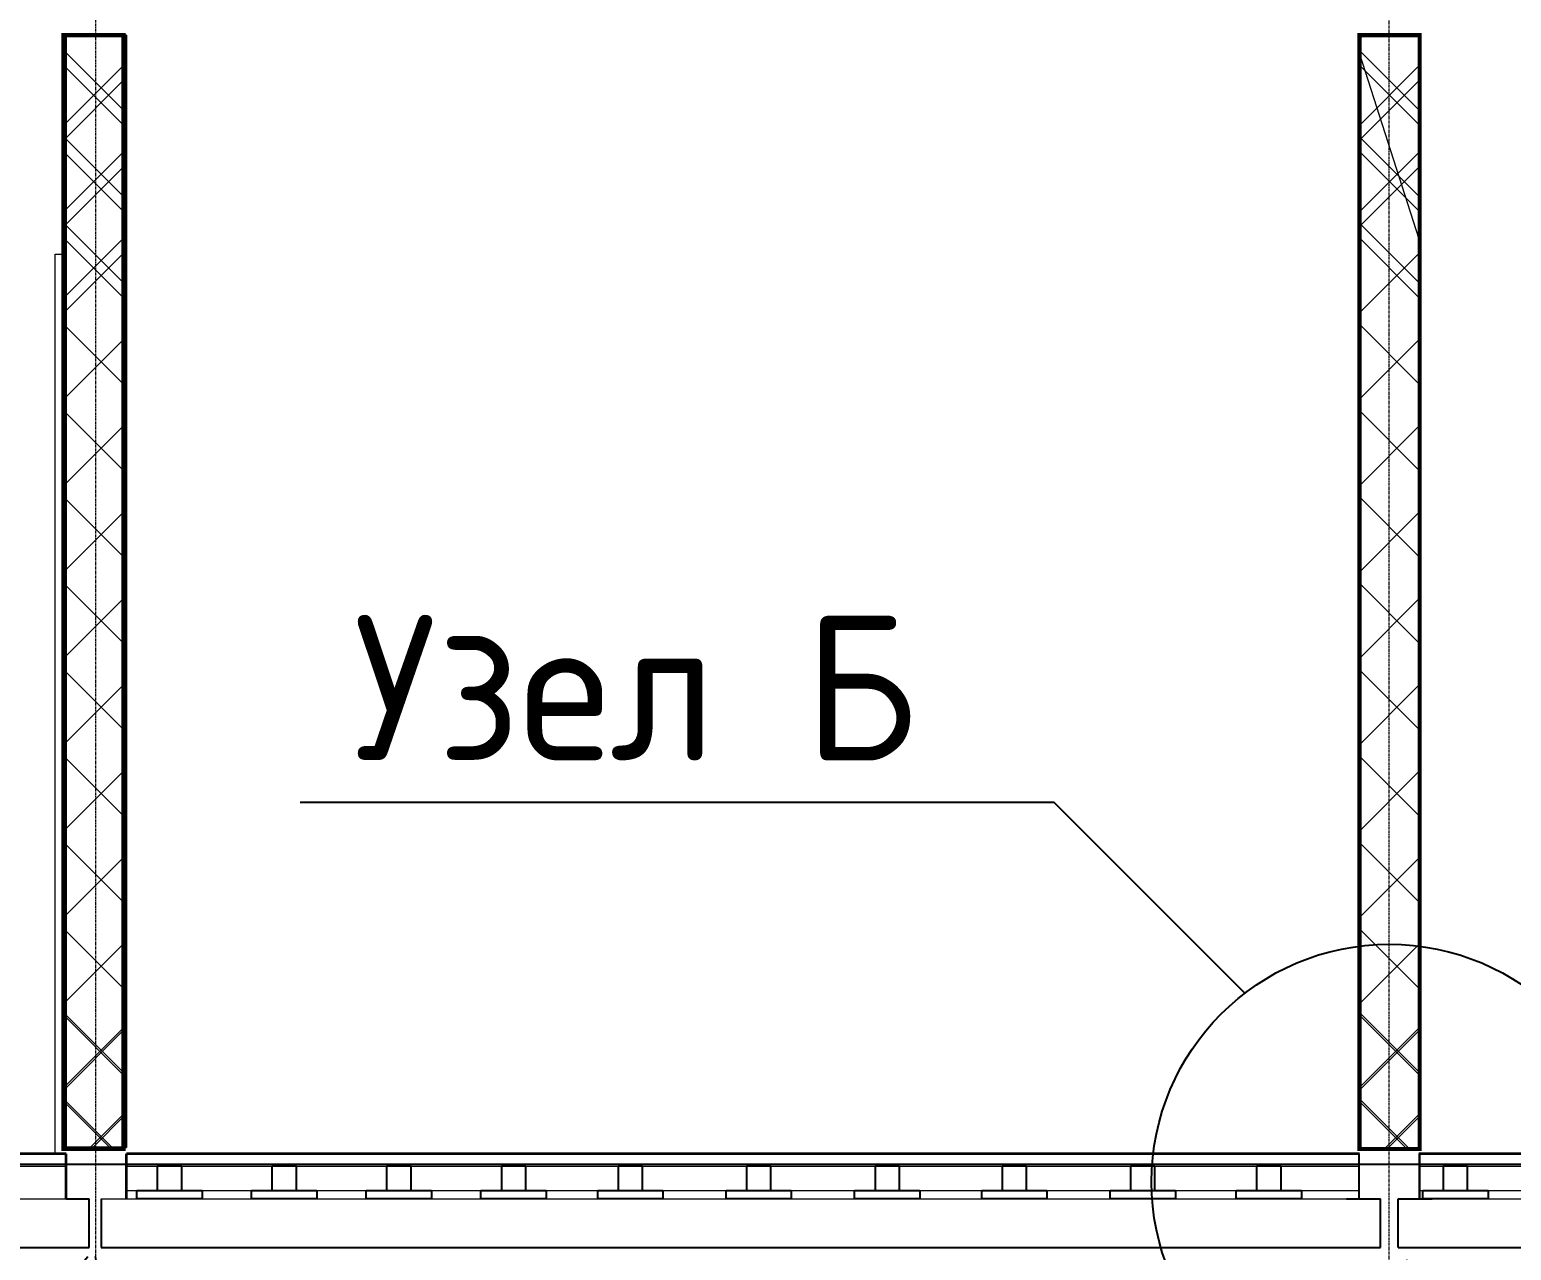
# Model space of a CAD drawing. Header units: inches. Extents: x -2431 to 214825, y 3 to 92804.
# Drawn here: x 164965 to 168603, y 11804 to 14803 of the extents above; entities that cross this region are included whole.
import ezdxf

# ---------------------------------------------------------------- set-up
doc = ezdxf.new("R2010")
doc.units = ezdxf.units.IN
doc.header["$MEASUREMENT"] = 0
doc.linetypes.add('Линия сетки', pattern=[22.225, 12.7, -3.175, 3.175, -3.175])
for name, color, linetype, lineweight in [('A-DOOR', 250, 'Continuous', 9), ('A-DOOR-FRAM', 250, 'Continuous', 18), ('A-FLOR', 250, 'Continuous', 9), ('A-WALL', 250, 'Continuous', 9), ('A-WALL-PATT', 250, 'Continuous', 25), ('S-GRID', 250, 'Continuous', 9)]:
    doc.layers.add(name, color=color, linetype=linetype, lineweight=lineweight)
doc.layers.add('Фундамент', color=30, linetype='Continuous')
doc.styles.add('Чертеж250', font='', dxfattribs={"height": 250})
doc.styles.get('Чертеж250').set_extended_font_data('GOST type B')
pattern_1 = [(50, (-76037, -16202.16), (546.554, -47.81726), [57.15, -628.65]), (355, (-76037, -16202.16), (-105.7303, 573.1705), [45.72, -502.9218]), (100.45144, (-75991.44, -16206.14), (440.8237, 525.3533), [48.57, -534.2707]), (46.1842, (-76037, -16049.76), (813.2371, -126.127), [85.725, -942.975]), (96.63556, (-75969.2, -16060.3), (712.2124, 742.2784), [72.855, -801.4068]), (351.18415, (-76037, -16049.76), (712.2124, 742.2784), [68.58, -754.3792]), (21, (-75960.8, -16087.86), (454.8432, -306.7956), [57.15, -628.65]), (326, (-75960.8, -16087.86), (185.4061, 552.5639), [45.72, -502.92]), (71.45144, (-75922.9, -16113.4), (640.2493, 245.7683), [48.57, -534.2698]), (37.5, (-76036.98, -16202.16), (9.26581, 253.66512), [0, -496.824, 0, -510.54, 0, -504.825]), (7.5, (-76036.98, -16202.16), (200.459, 300.54172), [0, -291.084, 0, -485.394, 0, -192.405]), (327.5, (-76206.9, -16202.16), (406.77179, -17.18623), [0, -190.5, 0, -594.36, 0, -788.67]), (317.5, (-76283.1, -16202.16), (444.38754, 76.27947), [0, -247.65, 0, -394.716, 0, -560.07])]
pattern_2 = [(45, (164716.28, 33290.75), (-251.447, 251.447), []), (45, (164716.28, 33671.75), (-251.447, 251.447), [])]

# ---------------------------------------------------------------- blocks, each defined once
blk = doc.blocks.new('Одиночные-Щитовые - 0915 x 2134 мм-348958-Сечение 0')
at = {"layer": 'A-DOOR-FRAM', "lineweight": 9}
for p, q in [((-3935.1, 0), (-3935.1, 2210)), ((-3935.1, 2210), (-3910.1, 2210))]:
    blk.add_line(p, q, dxfattribs=at)

msp = doc.modelspace()

# ---------------------------------------------------------------- hatches: boundary and pattern name
h = msp.add_hatch()
h.set_pattern_fill('AR-CONC', color=256, scale=3)
h.set_pattern_definition(pattern_1)
h.paths.add_polyline_path([(163500.44773, 11890.74682), (163354.44773, 11890.74682), (163354.44773, 10240.74682), (163367.67651, 10240.74682), (163367.67651, 9940.74682), (163354.44773, 9940.74682), (163354.44773, 9340.74682), (163500.44773, 9340.74682)])
h.paths.add_polyline_path([(168376.33062, 11890.74682), (168230.33062, 11890.74682), (168230.33062, 9340.74682), (168376.33062, 9340.74682)])
h.paths.add_polyline_path([(165200.44773, 11788.99893), (165054.44773, 11788.99893), (165054.44773, 9340.74682), (165200.44773, 9340.74682)])
h.paths.add_polyline_path([(165140.63904, 11811.36464), (165200.44773, 11811.36464)])
h.paths.add_polyline_path([(165111.03553, 11811.36464), (165054.44773, 11811.36464)])
h = msp.add_hatch()
h.set_pattern_fill('AR-CONC', color=256, scale=3)
h.set_pattern_definition(pattern_1)
h.paths.add_polyline_path([(163500.44773, 11890.74682), (163354.44773, 11890.74682), (163354.44773, 10240.74682), (163367.67651, 10240.74682), (163367.67651, 9940.74682), (163354.44773, 9940.74682), (163354.44773, 9340.74682), (163500.44773, 9340.74682)])
h.paths.add_polyline_path([(168376.33062, 11890.74682), (168230.33062, 11890.74682), (168230.33062, 9340.74682), (168376.33062, 9340.74682)])
h.paths.add_polyline_path([(165200.44773, 11788.99893), (165054.44773, 11788.99893), (165054.44773, 9340.74682), (165200.44773, 9340.74682)])
h.paths.add_polyline_path([(165140.63904, 11811.36464), (165200.44773, 11811.36464)])
h.paths.add_polyline_path([(165111.03553, 11811.36464), (165054.44773, 11811.36464)])
at = {"layer": 'A-WALL-PATT', "lineweight": 9}
h = msp.add_hatch(dxfattribs=at)
h.set_pattern_fill('FP_3', color=256, style=0, pattern_type=2)
h.set_pattern_definition(pattern_2)
h.paths.add_polyline_path([(165200.44773, 9340.74682), (165202.44773, 9340.74682), (165202.44773, 12040.74682), (165200.44773, 12040.74682), (165200.44773, 11638.07075)], flags=0)
h = msp.add_hatch(dxfattribs=at)
h.set_pattern_fill('FP_3', color=256, style=0, pattern_type=2)
h.set_pattern_definition(pattern_2)
h.paths.add_polyline_path([(165200.44773, 9340.74682), (165202.44773, 9340.74682), (165202.44773, 12040.74682), (165200.44773, 12040.74682), (165200.44773, 11638.07075)], flags=0)
h = msp.add_hatch(dxfattribs=at)
h.set_pattern_fill('FP_3', color=256, style=0, pattern_type=2)
h.set_pattern_definition(pattern_2)
h.paths.add_polyline_path([(168228.33062, 9010.72841), (168230.33062, 9340.74682), (168230.33062, 12040.74682), (168228.33062, 12040.74682), (168228.33062, 11638.07075)])
h = msp.add_hatch(dxfattribs=at)
h.set_pattern_fill('FP_3', color=256, style=0, pattern_type=2)
h.set_pattern_definition(pattern_2)
h.paths.add_polyline_path([(168228.33062, 9010.72841), (168230.33062, 9340.74682), (168230.33062, 12040.74682), (168228.33062, 12040.74682), (168228.33062, 11638.07075)])

# ---------------------------------------------------------------- linework, layer by layer
for p, q in [((165054.44773, 14788.99893), (165052.44773, 14788.99893)), ((165054.44773, 14788.99893), (165052.44773, 14788.99893)), ((165054.44773, 14788.99893), (165200.44773, 14788.99893)), ((165054.44773, 14788.99893), (165200.44773, 14788.99893)), ((165200.44773, 14788.99893), (165202.44773, 14788.99893)), ((165200.44773, 14788.99893), (165202.44773, 14788.99893)), ((168230.33062, 14788.99893), (168378.33062, 14788.99893)), ((168230.33062, 14788.99893), (168378.33062, 14788.99893)), ((168228.33062, 12053.20427), (168378.33062, 12053.20427)), ((168228.33062, 12053.20427), (168378.33062, 12053.20427)), ((163502.44773, 12040.74682), (165054.44773, 12040.74682)), ((163502.44773, 12040.74682), (165054.44773, 12040.74682)), ((165052.44773, 12040.74682), (165054.44773, 12040.74682)), ((165052.44773, 12040.74682), (165054.44773, 12040.74682)), ((165054.44773, 12040.74682), (165054.44773, 11930.74682)), ((165054.44773, 12040.74682), (165054.44773, 11930.74682)), ((165054.44773, 12040.74682), (165054.44773, 11930.74682)), ((165054.44773, 12040.74682), (165054.44773, 11930.74682)), ((165202.44773, 12040.74682), (168228.33062, 12040.74682)), ((165202.44773, 12040.74682), (168228.33062, 12040.74682)), ((165202.44773, 12040.74682), (165202.44773, 11930.74682)), ((165202.44773, 12040.74682), (165202.44773, 11930.74682)), ((165202.44773, 12040.74682), (168228.33062, 12040.74682)), ((165202.44773, 12040.74682), (168228.33062, 12040.74682)), ((165202.44773, 12040.74682), (165202.44773, 11930.74682)), ((165202.44773, 12040.74682), (165202.44773, 11930.74682)), ((165338.08299, 12010.74682), (165278.08299, 12010.74682)), ((165278.08299, 12010.74682), (165278.08299, 11950.74682)), ((165338.08299, 12010.74682), (165278.08299, 12010.74682)), ((165278.08299, 12010.74682), (165278.08299, 11950.74682)), ((165338.08299, 12010.74682), (165278.08299, 12010.74682)), ((165278.08299, 12010.74682), (165278.08299, 11950.74682)), ((165338.08299, 12010.74682), (165278.08299, 12010.74682)), ((165278.08299, 12010.74682), (165278.08299, 11950.74682)), ((165338.08299, 11950.74682), (165338.08299, 12010.74682)), ((165338.08299, 11950.74682), (165338.08299, 12010.74682)), ((165338.08299, 11950.74682), (165338.08299, 12010.74682)), ((165338.08299, 11950.74682), (165338.08299, 12010.74682)), ((165619.72401, 12010.74682), (165559.72401, 12010.74682)), ((165559.72401, 12010.74682), (165559.72401, 11950.74682)), ((165619.72401, 12010.74682), (165559.72401, 12010.74682)), ((165559.72401, 12010.74682), (165559.72401, 11950.74682)), ((165619.72401, 12010.74682), (165559.72401, 12010.74682)), ((165559.72401, 12010.74682), (165559.72401, 11950.74682)), ((165619.72401, 12010.74682), (165559.72401, 12010.74682)), ((165559.72401, 12010.74682), (165559.72401, 11950.74682)), ((165619.72401, 11950.74682), (165619.72401, 12010.74682)), ((165619.72401, 11950.74682), (165619.72401, 12010.74682)), ((165619.72401, 11950.74682), (165619.72401, 12010.74682)), ((165619.72401, 11950.74682), (165619.72401, 12010.74682)), ((165901.36502, 12010.74682), (165841.36502, 12010.74682)), ((165841.36502, 12010.74682), (165841.36502, 11950.74682)), ((165901.36502, 12010.74682), (165841.36502, 12010.74682)), ((165841.36502, 12010.74682), (165841.36502, 11950.74682)), ((165901.36502, 12010.74682), (165841.36502, 12010.74682)), ((165841.36502, 12010.74682), (165841.36502, 11950.74682)), ((165901.36502, 12010.74682), (165841.36502, 12010.74682)), ((165841.36502, 12010.74682), (165841.36502, 11950.74682)), ((165901.36502, 11950.74682), (165901.36502, 12010.74682)), ((165901.36502, 11950.74682), (165901.36502, 12010.74682)), ((165901.36502, 11950.74682), (165901.36502, 12010.74682)), ((165901.36502, 11950.74682), (165901.36502, 12010.74682)), ((166183.00604, 12010.74682), (166123.00604, 12010.74682)), ((166123.00604, 12010.74682), (166123.00604, 11950.74682)), ((166183.00604, 12010.74682), (166123.00604, 12010.74682)), ((166123.00604, 12010.74682), (166123.00604, 11950.74682)), ((166183.00604, 12010.74682), (166123.00604, 12010.74682)), ((166123.00604, 12010.74682), (166123.00604, 11950.74682)), ((166183.00604, 12010.74682), (166123.00604, 12010.74682)), ((166123.00604, 12010.74682), (166123.00604, 11950.74682)), ((166183.00604, 11950.74682), (166183.00604, 12010.74682)), ((166183.00604, 11950.74682), (166183.00604, 12010.74682)), ((166183.00604, 11950.74682), (166183.00604, 12010.74682)), ((166183.00604, 11950.74682), (166183.00604, 12010.74682)), ((166469.58875, 12010.74682), (166409.58875, 12010.74682)), ((166409.58875, 12010.74682), (166409.58875, 11950.74682)), ((166469.58875, 12010.74682), (166409.58875, 12010.74682)), ((166409.58875, 12010.74682), (166409.58875, 11950.74682)), ((166469.58875, 12010.74682), (166409.58875, 12010.74682)), ((166409.58875, 12010.74682), (166409.58875, 11950.74682)), ((166469.58875, 12010.74682), (166409.58875, 12010.74682)), ((166409.58875, 12010.74682), (166409.58875, 11950.74682)), ((166469.58875, 11950.74682), (166469.58875, 12010.74682)), ((166469.58875, 11950.74682), (166469.58875, 12010.74682)), ((166469.58875, 11950.74682), (166469.58875, 12010.74682)), ((166469.58875, 11950.74682), (166469.58875, 12010.74682)), ((166785.08875, 12010.74682), (166725.08875, 12010.74682)), ((166725.08875, 12010.74682), (166725.08875, 11950.74682)), ((166785.08875, 12010.74682), (166725.08875, 12010.74682)), ((166725.08875, 12010.74682), (166725.08875, 11950.74682)), ((166785.08875, 12010.74682), (166725.08875, 12010.74682)), ((166725.08875, 12010.74682), (166725.08875, 11950.74682)), ((166785.08875, 12010.74682), (166725.08875, 12010.74682)), ((166725.08875, 12010.74682), (166725.08875, 11950.74682)), ((166785.08875, 11950.74682), (166785.08875, 12010.74682)), ((166785.08875, 11950.74682), (166785.08875, 12010.74682)), ((166785.08875, 11950.74682), (166785.08875, 12010.74682)), ((166785.08875, 11950.74682), (166785.08875, 12010.74682)), ((167100.58875, 12010.74682), (167040.58875, 12010.74682)), ((167040.58875, 12010.74682), (167040.58875, 11950.74682)), ((167100.58875, 12010.74682), (167040.58875, 12010.74682)), ((167040.58875, 12010.74682), (167040.58875, 11950.74682)), ((167100.58875, 12010.74682), (167040.58875, 12010.74682)), ((167040.58875, 12010.74682), (167040.58875, 11950.74682)), ((167100.58875, 12010.74682), (167040.58875, 12010.74682)), ((167040.58875, 12010.74682), (167040.58875, 11950.74682)), ((167100.58875, 11950.74682), (167100.58875, 12010.74682)), ((167100.58875, 11950.74682), (167100.58875, 12010.74682)), ((167100.58875, 11950.74682), (167100.58875, 12010.74682)), ((167100.58875, 11950.74682), (167100.58875, 12010.74682)), ((167412.57437, 12010.74682), (167352.57437, 12010.74682)), ((167352.57437, 12010.74682), (167352.57437, 11950.74682)), ((167412.57437, 12010.74682), (167352.57437, 12010.74682)), ((167352.57437, 12010.74682), (167352.57437, 11950.74682)), ((167412.57437, 12010.74682), (167352.57437, 12010.74682)), ((167352.57437, 12010.74682), (167352.57437, 11950.74682)), ((167412.57437, 12010.74682), (167352.57437, 12010.74682)), ((167352.57437, 12010.74682), (167352.57437, 11950.74682)), ((167412.57437, 11950.74682), (167412.57437, 12010.74682)), ((167412.57437, 11950.74682), (167412.57437, 12010.74682)), ((167412.57437, 11950.74682), (167412.57437, 12010.74682)), ((167412.57437, 11950.74682), (167412.57437, 12010.74682)), ((167728.07437, 12010.74682), (167668.07437, 12010.74682)), ((167668.07437, 12010.74682), (167668.07437, 11950.74682)), ((167728.07437, 12010.74682), (167668.07437, 12010.74682)), ((167668.07437, 12010.74682), (167668.07437, 11950.74682)), ((167728.07437, 12010.74682), (167668.07437, 12010.74682)), ((167668.07437, 12010.74682), (167668.07437, 11950.74682)), ((167728.07437, 12010.74682), (167668.07437, 12010.74682)), ((167668.07437, 12010.74682), (167668.07437, 11950.74682)), ((167728.07437, 11950.74682), (167728.07437, 12010.74682)), ((167728.07437, 11950.74682), (167728.07437, 12010.74682)), ((167728.07437, 11950.74682), (167728.07437, 12010.74682)), ((167728.07437, 11950.74682), (167728.07437, 12010.74682)), ((168037.69634, 12010.74682), (167977.69634, 12010.74682)), ((167977.69634, 12010.74682), (167977.69634, 11950.74682)), ((168037.69634, 12010.74682), (167977.69634, 12010.74682)), ((167977.69634, 12010.74682), (167977.69634, 11950.74682)), ((168037.69634, 11950.74682), (168037.69634, 12010.74682)), ((168037.69634, 11950.74682), (168037.69634, 12010.74682)), ((168376.33062, 12040.74682), (171386.15309, 12040.74682)), ((168376.33062, 12040.74682), (171386.15309, 12040.74682)), ((168378.33062, 12040.74682), (171386.15309, 12040.74682)), ((168378.33062, 12040.74682), (171386.15309, 12040.74682)), ((168495.90546, 12010.74682), (168435.90546, 12010.74682)), ((168435.90546, 12010.74682), (168435.90546, 11950.74682)), ((168495.90546, 12010.74682), (168435.90546, 12010.74682)), ((168435.90546, 12010.74682), (168435.90546, 11950.74682)), ((168495.90546, 12010.74682), (168435.90546, 12010.74682)), ((168435.90546, 12010.74682), (168435.90546, 11950.74682)), ((168495.90546, 12010.74682), (168435.90546, 12010.74682)), ((168435.90546, 12010.74682), (168435.90546, 11950.74682)), ((168495.90546, 11950.74682), (168495.90546, 12010.74682)), ((168495.90546, 11950.74682), (168495.90546, 12010.74682)), ((168495.90546, 11950.74682), (168495.90546, 12010.74682)), ((168495.90546, 11950.74682), (168495.90546, 12010.74682)), ((165228.08299, 11950.74682), (165388.08299, 11950.74682)), ((165228.08299, 11930.74682), (165228.08299, 11950.74682)), ((165228.08299, 11950.74682), (165388.08299, 11950.74682)), ((165228.08299, 11930.74682), (165228.08299, 11950.74682)), ((165228.08299, 11950.74682), (165388.08299, 11950.74682)), ((165228.08299, 11930.74682), (165228.08299, 11950.74682)), ((165228.08299, 11950.74682), (165388.08299, 11950.74682)), ((165228.08299, 11930.74682), (165228.08299, 11950.74682)), ((165278.08299, 11950.74682), (165338.08299, 11950.74682)), ((165278.08299, 11950.74682), (165338.08299, 11950.74682)), ((165278.08299, 11950.74682), (165338.08299, 11950.74682)), ((165278.08299, 11950.74682), (165338.08299, 11950.74682)), ((165388.08299, 11950.74682), (165388.08299, 11930.74682)), ((165388.08299, 11950.74682), (165388.08299, 11930.74682)), ((165388.08299, 11950.74682), (165388.08299, 11930.74682)), ((165388.08299, 11950.74682), (165388.08299, 11930.74682)), ((165509.72401, 11950.74682), (165669.72401, 11950.74682)), ((165509.72401, 11930.74682), (165509.72401, 11950.74682)), ((165509.72401, 11950.74682), (165669.72401, 11950.74682)), ((165509.72401, 11930.74682), (165509.72401, 11950.74682)), ((165509.72401, 11950.74682), (165669.72401, 11950.74682)), ((165509.72401, 11930.74682), (165509.72401, 11950.74682)), ((165509.72401, 11950.74682), (165669.72401, 11950.74682)), ((165509.72401, 11930.74682), (165509.72401, 11950.74682)), ((165559.72401, 11950.74682), (165619.72401, 11950.74682)), ((165559.72401, 11950.74682), (165619.72401, 11950.74682)), ((165559.72401, 11950.74682), (165619.72401, 11950.74682)), ((165559.72401, 11950.74682), (165619.72401, 11950.74682)), ((165669.72401, 11950.74682), (165669.72401, 11930.74682)), ((165669.72401, 11950.74682), (165669.72401, 11930.74682)), ((165669.72401, 11950.74682), (165669.72401, 11930.74682)), ((165669.72401, 11950.74682), (165669.72401, 11930.74682)), ((165791.36502, 11950.74682), (165951.36502, 11950.74682)), ((165791.36502, 11930.74682), (165791.36502, 11950.74682)), ((165791.36502, 11950.74682), (165951.36502, 11950.74682)), ((165791.36502, 11930.74682), (165791.36502, 11950.74682)), ((165791.36502, 11950.74682), (165951.36502, 11950.74682)), ((165791.36502, 11930.74682), (165791.36502, 11950.74682)), ((165791.36502, 11950.74682), (165951.36502, 11950.74682)), ((165791.36502, 11930.74682), (165791.36502, 11950.74682)), ((165841.36502, 11950.74682), (165901.36502, 11950.74682)), ((165841.36502, 11950.74682), (165901.36502, 11950.74682)), ((165841.36502, 11950.74682), (165901.36502, 11950.74682)), ((165841.36502, 11950.74682), (165901.36502, 11950.74682)), ((165951.36502, 11950.74682), (165951.36502, 11930.74682)), ((165951.36502, 11950.74682), (165951.36502, 11930.74682)), ((165951.36502, 11950.74682), (165951.36502, 11930.74682)), ((165951.36502, 11950.74682), (165951.36502, 11930.74682)), ((166073.00604, 11950.74682), (166233.00604, 11950.74682)), ((166073.00604, 11930.74682), (166073.00604, 11950.74682)), ((166073.00604, 11950.74682), (166233.00604, 11950.74682)), ((166073.00604, 11930.74682), (166073.00604, 11950.74682)), ((166073.00604, 11950.74682), (166233.00604, 11950.74682)), ((166073.00604, 11930.74682), (166073.00604, 11950.74682)), ((166073.00604, 11950.74682), (166233.00604, 11950.74682)), ((166073.00604, 11930.74682), (166073.00604, 11950.74682)), ((166123.00604, 11950.74682), (166183.00604, 11950.74682)), ((166123.00604, 11950.74682), (166183.00604, 11950.74682)), ((166123.00604, 11950.74682), (166183.00604, 11950.74682)), ((166123.00604, 11950.74682), (166183.00604, 11950.74682)), ((166233.00604, 11950.74682), (166233.00604, 11930.74682)), ((166233.00604, 11950.74682), (166233.00604, 11930.74682)), ((166233.00604, 11950.74682), (166233.00604, 11930.74682)), ((166233.00604, 11950.74682), (166233.00604, 11930.74682)), ((166359.58875, 11950.74682), (166519.58875, 11950.74682)), ((166359.58875, 11930.74682), (166359.58875, 11950.74682)), ((166359.58875, 11950.74682), (166519.58875, 11950.74682)), ((166359.58875, 11930.74682), (166359.58875, 11950.74682)), ((166359.58875, 11950.74682), (166519.58875, 11950.74682)), ((166359.58875, 11930.74682), (166359.58875, 11950.74682)), ((166359.58875, 11950.74682), (166519.58875, 11950.74682)), ((166359.58875, 11930.74682), (166359.58875, 11950.74682)), ((166409.58875, 11950.74682), (166469.58875, 11950.74682)), ((166409.58875, 11950.74682), (166469.58875, 11950.74682)), ((166409.58875, 11950.74682), (166469.58875, 11950.74682)), ((166409.58875, 11950.74682), (166469.58875, 11950.74682)), ((166519.58875, 11950.74682), (166519.58875, 11930.74682)), ((166519.58875, 11950.74682), (166519.58875, 11930.74682)), ((166519.58875, 11950.74682), (166519.58875, 11930.74682)), ((166519.58875, 11950.74682), (166519.58875, 11930.74682)), ((166675.08875, 11950.74682), (166835.08875, 11950.74682)), ((166675.08875, 11930.74682), (166675.08875, 11950.74682)), ((166675.08875, 11950.74682), (166835.08875, 11950.74682)), ((166675.08875, 11930.74682), (166675.08875, 11950.74682)), ((166675.08875, 11950.74682), (166835.08875, 11950.74682)), ((166675.08875, 11930.74682), (166675.08875, 11950.74682)), ((166675.08875, 11950.74682), (166835.08875, 11950.74682)), ((166675.08875, 11930.74682), (166675.08875, 11950.74682)), ((166725.08875, 11950.74682), (166785.08875, 11950.74682)), ((166725.08875, 11950.74682), (166785.08875, 11950.74682)), ((166725.08875, 11950.74682), (166785.08875, 11950.74682)), ((166725.08875, 11950.74682), (166785.08875, 11950.74682)), ((166835.08875, 11950.74682), (166835.08875, 11930.74682)), ((166835.08875, 11950.74682), (166835.08875, 11930.74682)), ((166835.08875, 11950.74682), (166835.08875, 11930.74682)), ((166835.08875, 11950.74682), (166835.08875, 11930.74682)), ((166990.58875, 11950.74682), (167150.58875, 11950.74682)), ((166990.58875, 11930.74682), (166990.58875, 11950.74682)), ((166990.58875, 11950.74682), (167150.58875, 11950.74682)), ((166990.58875, 11930.74682), (166990.58875, 11950.74682)), ((166990.58875, 11950.74682), (167150.58875, 11950.74682)), ((166990.58875, 11930.74682), (166990.58875, 11950.74682)), ((166990.58875, 11950.74682), (167150.58875, 11950.74682)), ((166990.58875, 11930.74682), (166990.58875, 11950.74682)), ((167040.58875, 11950.74682), (167100.58875, 11950.74682)), ((167040.58875, 11950.74682), (167100.58875, 11950.74682)), ((167040.58875, 11950.74682), (167100.58875, 11950.74682)), ((167040.58875, 11950.74682), (167100.58875, 11950.74682)), ((167150.58875, 11950.74682), (167150.58875, 11930.74682)), ((167150.58875, 11950.74682), (167150.58875, 11930.74682)), ((167150.58875, 11950.74682), (167150.58875, 11930.74682)), ((167150.58875, 11950.74682), (167150.58875, 11930.74682)), ((167302.57437, 11950.74682), (167462.57437, 11950.74682)), ((167302.57437, 11930.74682), (167302.57437, 11950.74682)), ((167302.57437, 11950.74682), (167462.57437, 11950.74682)), ((167302.57437, 11930.74682), (167302.57437, 11950.74682)), ((167302.57437, 11950.74682), (167462.57437, 11950.74682)), ((167302.57437, 11930.74682), (167302.57437, 11950.74682)), ((167302.57437, 11950.74682), (167462.57437, 11950.74682)), ((167302.57437, 11930.74682), (167302.57437, 11950.74682)), ((167352.57437, 11950.74682), (167412.57437, 11950.74682)), ((167352.57437, 11950.74682), (167412.57437, 11950.74682)), ((167352.57437, 11950.74682), (167412.57437, 11950.74682)), ((167352.57437, 11950.74682), (167412.57437, 11950.74682)), ((167462.57437, 11950.74682), (167462.57437, 11930.74682)), ((167462.57437, 11950.74682), (167462.57437, 11930.74682)), ((167462.57437, 11950.74682), (167462.57437, 11930.74682)), ((167462.57437, 11950.74682), (167462.57437, 11930.74682)), ((167618.07437, 11950.74682), (167778.07437, 11950.74682)), ((167618.07437, 11930.74682), (167618.07437, 11950.74682)), ((167618.07437, 11950.74682), (167778.07437, 11950.74682)), ((167618.07437, 11930.74682), (167618.07437, 11950.74682)), ((167618.07437, 11950.74682), (167778.07437, 11950.74682)), ((167618.07437, 11930.74682), (167618.07437, 11950.74682)), ((167618.07437, 11950.74682), (167778.07437, 11950.74682)), ((167618.07437, 11930.74682), (167618.07437, 11950.74682)), ((167668.07437, 11950.74682), (167728.07437, 11950.74682)), ((167668.07437, 11950.74682), (167728.07437, 11950.74682)), ((167668.07437, 11950.74682), (167728.07437, 11950.74682)), ((167668.07437, 11950.74682), (167728.07437, 11950.74682)), ((167778.07437, 11950.74682), (167778.07437, 11930.74682)), ((167778.07437, 11950.74682), (167778.07437, 11930.74682)), ((167778.07437, 11950.74682), (167778.07437, 11930.74682)), ((167778.07437, 11950.74682), (167778.07437, 11930.74682)), ((167927.69634, 11950.74682), (168087.69634, 11950.74682)), ((167927.69634, 11930.74682), (167927.69634, 11950.74682)), ((167927.69634, 11950.74682), (168087.69634, 11950.74682)), ((167927.69634, 11930.74682), (167927.69634, 11950.74682)), ((167927.69634, 11950.74682), (168087.69634, 11950.74682)), ((167927.69634, 11930.74682), (167927.69634, 11950.74682)), ((167927.69634, 11950.74682), (168087.69634, 11950.74682)), ((167927.69634, 11930.74682), (167927.69634, 11950.74682)), ((167977.69634, 11950.74682), (168037.69634, 11950.74682)), ((167977.69634, 11950.74682), (168037.69634, 11950.74682)), ((168087.69634, 11950.74682), (168087.69634, 11930.74682)), ((168087.69634, 11950.74682), (168087.69634, 11930.74682)), ((168087.69634, 11950.74682), (168087.69634, 11930.74682)), ((168087.69634, 11950.74682), (168087.69634, 11930.74682)), ((168385.90546, 11950.74682), (168545.90546, 11950.74682)), ((168385.90546, 11930.74682), (168385.90546, 11950.74682)), ((168385.90546, 11950.74682), (168545.90546, 11950.74682)), ((168385.90546, 11930.74682), (168385.90546, 11950.74682)), ((168385.90546, 11950.74682), (168545.90546, 11950.74682)), ((168385.90546, 11930.74682), (168385.90546, 11950.74682)), ((168385.90546, 11950.74682), (168545.90546, 11950.74682)), ((168385.90546, 11930.74682), (168385.90546, 11950.74682)), ((168435.90546, 11950.74682), (168495.90546, 11950.74682)), ((168435.90546, 11950.74682), (168495.90546, 11950.74682)), ((168435.90546, 11950.74682), (168495.90546, 11950.74682)), ((168435.90546, 11950.74682), (168495.90546, 11950.74682)), ((168545.90546, 11950.74682), (168545.90546, 11930.74682)), ((168545.90546, 11950.74682), (168545.90546, 11930.74682)), ((168545.90546, 11950.74682), (168545.90546, 11930.74682)), ((168545.90546, 11950.74682), (168545.90546, 11930.74682)), ((165054.44773, 11930.74682), (165111.03553, 11930.74682)), ((165054.44773, 11930.74682), (165111.03553, 11930.74682)), ((165111.03553, 11811.36464), (165111.03553, 11930.74682)), ((165111.03553, 11811.36464), (165111.03553, 11930.74682)), ((165140.63904, 11930.74682), (165140.63904, 11811.36464)), ((165140.63904, 11930.74682), (165140.63904, 11811.36464)), ((165202.44773, 11930.74682), (165200.44773, 11930.74682)), ((165202.44773, 11930.74682), (165200.44773, 11930.74682)), ((165388.08299, 11930.74682), (165228.08299, 11930.74682)), ((165388.08299, 11930.74682), (165228.08299, 11930.74682)), ((165388.08299, 11930.74682), (165228.08299, 11930.74682)), ((165388.08299, 11930.74682), (165228.08299, 11930.74682)), ((165669.72401, 11930.74682), (165509.72401, 11930.74682)), ((165669.72401, 11930.74682), (165509.72401, 11930.74682)), ((165669.72401, 11930.74682), (165509.72401, 11930.74682)), ((165669.72401, 11930.74682), (165509.72401, 11930.74682)), ((165951.36502, 11930.74682), (165791.36502, 11930.74682)), ((165951.36502, 11930.74682), (165791.36502, 11930.74682)), ((165951.36502, 11930.74682), (165791.36502, 11930.74682)), ((165951.36502, 11930.74682), (165791.36502, 11930.74682)), ((166233.00604, 11930.74682), (166073.00604, 11930.74682)), ((166233.00604, 11930.74682), (166073.00604, 11930.74682)), ((166233.00604, 11930.74682), (166073.00604, 11930.74682)), ((166233.00604, 11930.74682), (166073.00604, 11930.74682)), ((166519.58875, 11930.74682), (166359.58875, 11930.74682)), ((166519.58875, 11930.74682), (166359.58875, 11930.74682)), ((166519.58875, 11930.74682), (166359.58875, 11930.74682)), ((166519.58875, 11930.74682), (166359.58875, 11930.74682)), ((166835.08875, 11930.74682), (166675.08875, 11930.74682)), ((166835.08875, 11930.74682), (166675.08875, 11930.74682)), ((166835.08875, 11930.74682), (166675.08875, 11930.74682)), ((166835.08875, 11930.74682), (166675.08875, 11930.74682)), ((167150.58875, 11930.74682), (166990.58875, 11930.74682)), ((167150.58875, 11930.74682), (166990.58875, 11930.74682)), ((167150.58875, 11930.74682), (166990.58875, 11930.74682)), ((167150.58875, 11930.74682), (166990.58875, 11930.74682)), ((167462.57437, 11930.74682), (167302.57437, 11930.74682)), ((167462.57437, 11930.74682), (167302.57437, 11930.74682)), ((167462.57437, 11930.74682), (167302.57437, 11930.74682)), ((167462.57437, 11930.74682), (167302.57437, 11930.74682)), ((167778.07437, 11930.74682), (167618.07437, 11930.74682)), ((167778.07437, 11930.74682), (167618.07437, 11930.74682)), ((167778.07437, 11930.74682), (167618.07437, 11930.74682)), ((167778.07437, 11930.74682), (167618.07437, 11930.74682)), ((168087.69634, 11930.74682), (167927.69634, 11930.74682)), ((168087.69634, 11930.74682), (167927.69634, 11930.74682)), ((168087.69634, 11930.74682), (167927.69634, 11930.74682)), ((168087.69634, 11930.74682), (167927.69634, 11930.74682)), ((168198.40761, 11930.74682), (168282.16107, 11930.74682)), ((168198.40761, 11930.74682), (168282.16107, 11930.74682)), ((168282.16107, 11811.36464), (168282.16107, 11930.74682)), ((168282.16107, 11811.36464), (168282.16107, 11930.74682)), ((168325.23347, 11930.74682), (168408.98692, 11930.74682)), ((168325.23347, 11811.36464), (168325.23347, 11930.74682)), ((168325.23347, 11930.74682), (168408.98692, 11930.74682)), ((168325.23347, 11811.36464), (168325.23347, 11930.74682)), ((168545.90546, 11930.74682), (168385.90546, 11930.74682)), ((168545.90546, 11930.74682), (168385.90546, 11930.74682)), ((168545.90546, 11930.74682), (168385.90546, 11930.74682)), ((168545.90546, 11930.74682), (168385.90546, 11930.74682)), ((163448.7328, 11811.36464), (165111.03553, 11811.36464)), ((163448.7328, 11811.36464), (165111.03553, 11811.36464)), ((165140.63904, 11811.36464), (168282.16107, 11811.36464)), ((165140.63904, 11811.36464), (168282.16107, 11811.36464)), ((168325.23347, 11811.36464), (174439.57652, 11811.36464)), ((168325.23347, 11811.36464), (174439.57652, 11811.36464))]:
    msp.add_line(p, q)
at = {"lineweight": 0}
for p, q in [((163502.44773, 12010.74682), (165054.44773, 12010.74682)), ((163502.44773, 12010.74682), (165054.44773, 12010.74682)), ((163502.44773, 12010.74682), (165054.44773, 12010.74682)), ((163502.44773, 12010.74682), (165054.44773, 12010.74682)), ((165202.44773, 12010.74682), (168228.33062, 12010.74682)), ((165202.44773, 12010.74682), (168228.33062, 12010.74682)), ((165202.44773, 12010.74682), (168228.33062, 12010.74682)), ((165202.44773, 12010.74682), (168228.33062, 12010.74682)), ((168378.33062, 12010.74682), (171386.15309, 12010.74682)), ((168378.33062, 12010.74682), (171386.15309, 12010.74682)), ((168378.33062, 12010.74682), (171386.15309, 12010.74682)), ((168378.33062, 12010.74682), (171386.15309, 12010.74682)), ((165202.44773, 11950.74682), (168230.33062, 11950.74682)), ((165202.44773, 11950.74682), (168230.33062, 11950.74682)), ((165202.44773, 11950.74682), (168230.33062, 11950.74682)), ((165202.44773, 11950.74682), (168230.33062, 11950.74682)), ((168378.33062, 11950.74682), (171388.15309, 11950.74682)), ((168378.33062, 11950.74682), (171388.15309, 11950.74682)), ((168378.33062, 11950.74682), (171388.15309, 11950.74682)), ((168378.33062, 11950.74682), (171388.15309, 11950.74682)), ((163502.44773, 11930.74682), (165054.44773, 11930.74682)), ((163502.44773, 11930.74682), (165054.44773, 11930.74682)), ((163502.44773, 11930.74682), (165054.44773, 11930.74682)), ((163502.44773, 11930.74682), (165054.44773, 11930.74682)), ((165140.63904, 11930.74682), (168228.33062, 11930.74682)), ((165140.63904, 11930.74682), (168228.33062, 11930.74682)), ((165202.44773, 11930.74682), (168228.33062, 11930.74682)), ((165202.44773, 11930.74682), (168228.33062, 11930.74682)), ((168378.33062, 11930.74682), (171386.15309, 11930.74682)), ((168378.33062, 11930.74682), (171386.15309, 11930.74682)), ((168378.33062, 11930.74682), (171386.15309, 11930.74682)), ((168378.33062, 11930.74682), (171386.15309, 11930.74682))]:
    msp.add_line(p, q, dxfattribs=at)
at = {"const_width": 10}
for points in [[(165195.22656, 12053.20427), (165047.22656, 12053.20427), (165047.22656, 14788.99893), (165195.22656, 14788.99893), (165195.22656, 12053.20427)], [(168378.33062, 12053.20427), (168230.33062, 12053.20427), (168230.33062, 14788.99893), (168378.33062, 14788.99893), (168378.33062, 12053.20427)]]:
    msp.add_lwpolyline(points, dxfattribs=at)
at = {"layer": 'A-DOOR-FRAM', "lineweight": 9}
msp.add_line((165027.44773, 12040.74682), (165027.44773, 14250.74682), dxfattribs=at)
msp.add_line((165027.44773, 12040.74682), (165027.44773, 14250.74682), dxfattribs=at)
at = {"layer": 'A-FLOR', "lineweight": 35}
for p, q in [((165054.44773, 12040.74682), (163743.94773, 12040.74682)), ((165054.44773, 12040.74682), (163743.94773, 12040.74682)), ((168230.33062, 12040.74682), (165202.44773, 12040.74682)), ((168230.33062, 12040.74682), (165202.44773, 12040.74682)), ((174449.57652, 12040.74682), (168376.33062, 12040.74682)), ((174449.57652, 12040.74682), (168376.33062, 12040.74682))]:
    msp.add_line(p, q, dxfattribs=at)
at = {"layer": 'A-WALL', "lineweight": 25}
for p, q in [((165052.44773, 14788.99893), (165052.44773, 12056.89904)), ((165052.44773, 14788.99893), (165052.44773, 12940.74682)), ((165052.44773, 14788.99893), (165052.44773, 12056.89904)), ((165052.44773, 14788.99893), (165052.44773, 12056.89904)), ((165052.44773, 14788.99893), (165052.44773, 12056.89904)), ((165052.44773, 14788.99893), (165052.44773, 12940.74682)), ((165052.44773, 14788.99893), (165052.44773, 12056.89904)), ((165052.44773, 14788.99893), (165052.44773, 12056.89904)), ((165202.44773, 12056.89904), (165202.44773, 14788.99893)), ((165202.44773, 12940.74682), (165202.44773, 14788.99893)), ((165202.44773, 12056.89904), (165202.44773, 14788.99893)), ((165202.44773, 12056.89904), (165202.44773, 14788.99893)), ((165202.44773, 12056.89904), (165202.44773, 14788.99893)), ((165202.44773, 12940.74682), (165202.44773, 14788.99893)), ((165202.44773, 12056.89904), (165202.44773, 14788.99893)), ((165202.44773, 12056.89904), (165202.44773, 14788.99893)), ((168378.33062, 12053.20427), (168378.33062, 14788.99893)), ((168378.33062, 12940.74682), (168378.33062, 14788.99893)), ((168378.33062, 12053.20427), (168378.33062, 14788.99893)), ((168378.33062, 12053.20427), (168378.33062, 14788.99893)), ((168378.33062, 12053.20427), (168378.33062, 14788.99893)), ((168378.33062, 12940.74682), (168378.33062, 14788.99893)), ((168378.33062, 12053.20427), (168378.33062, 14788.99893)), ((168378.33062, 12053.20427), (168378.33062, 14788.99893)), ((168228.33062, 14578.33928), (168228.33062, 12053.20427)), ((168228.33062, 14578.33928), (168228.33062, 12940.74682)), ((168228.33062, 14578.33928), (168228.33062, 12053.20427)), ((168228.33062, 14578.33928), (168228.33062, 12053.20427)), ((168228.33062, 14578.33928), (168228.33062, 12053.20427)), ((168228.33062, 14578.33928), (168228.33062, 12940.74682)), ((168228.33062, 14578.33928), (168228.33062, 12053.20427)), ((168228.33062, 14578.33928), (168228.33062, 12053.20427)), ((165202.44773, 12056.89904), (165052.44773, 12056.89904)), ((165202.44773, 12056.89904), (165052.44773, 12056.89904)), ((165052.44773, 12040.74682), (165052.44773, 11930.74682)), ((165052.44773, 12040.74682), (165052.44773, 11930.74682)), ((165052.44773, 12040.74682), (165052.44773, 11930.74682)), ((165052.44773, 12040.74682), (165052.44773, 11930.74682)), ((165052.44773, 12040.74682), (165052.44773, 11930.74682)), ((165052.44773, 12040.74682), (165052.44773, 11930.74682)), ((165202.44773, 11930.74682), (165202.44773, 12040.74682)), ((165202.44773, 11930.74682), (165202.44773, 12040.74682)), ((165202.44773, 11930.74682), (165202.44773, 12040.74682)), ((165202.44773, 11930.74682), (165202.44773, 12040.74682)), ((165202.44773, 11930.74682), (165202.44773, 12040.74682)), ((165202.44773, 11930.74682), (165202.44773, 12040.74682)), ((168228.33062, 12040.74682), (168228.33062, 11930.74682)), ((168230.33062, 12040.74682), (168228.33062, 12040.74682)), ((168228.33062, 12040.74682), (168228.33062, 11930.74682)), ((168228.33062, 12040.74682), (168228.33062, 11930.74682)), ((168228.33062, 12040.74682), (168228.33062, 11930.74682)), ((168230.33062, 12040.74682), (168228.33062, 12040.74682)), ((168228.33062, 12040.74682), (168228.33062, 11930.74682)), ((168228.33062, 12040.74682), (168228.33062, 11930.74682)), ((168378.33062, 12040.74682), (168376.33062, 12040.74682)), ((168378.33062, 12040.74682), (168376.33062, 12040.74682)), ((168378.33062, 11930.74682), (168378.33062, 12040.74682)), ((168378.33062, 11930.74682), (168378.33062, 12040.74682)), ((168378.33062, 11930.74682), (168378.33062, 12040.74682)), ((168378.33062, 11930.74682), (168378.33062, 12040.74682)), ((168378.33062, 11930.74682), (168378.33062, 12040.74682)), ((168378.33062, 11930.74682), (168378.33062, 12040.74682))]:
    msp.add_line(p, q, dxfattribs=at)
at = {"layer": 'A-WALL'}
for p, q in [((165054.44773, 14788.99893), (165054.44773, 12056.89904)), ((165054.44773, 14788.99893), (165054.44773, 12940.74682)), ((165054.44773, 14788.99893), (165054.44773, 12056.89904)), ((165054.44773, 14788.99893), (165054.44773, 12056.89904)), ((165054.44773, 14788.99893), (165054.44773, 12056.89904)), ((165054.44773, 14788.99893), (165054.44773, 12940.74682)), ((165054.44773, 14788.99893), (165054.44773, 12056.89904)), ((165054.44773, 14788.99893), (165054.44773, 12056.89904)), ((165200.44773, 14788.99893), (165200.44773, 12056.89904)), ((165200.44773, 14788.99893), (165200.44773, 12940.74682)), ((165200.44773, 14788.99893), (165200.44773, 12056.89904)), ((165200.44773, 14788.99893), (165200.44773, 12056.89904)), ((165200.44773, 14788.99893), (165200.44773, 12056.89904)), ((165200.44773, 14788.99893), (165200.44773, 12940.74682)), ((165200.44773, 14788.99893), (165200.44773, 12056.89904)), ((165200.44773, 14788.99893), (165200.44773, 12056.89904)), ((168230.33062, 14788.99893), (168230.33062, 12053.20427)), ((168230.33062, 14788.99893), (168230.33062, 12940.74682)), ((168230.33062, 14788.99893), (168230.33062, 12053.20427)), ((168230.33062, 14788.99893), (168230.33062, 12053.20427)), ((168230.33062, 14788.99893), (168230.33062, 12053.20427)), ((168230.33062, 14788.99893), (168230.33062, 12940.74682)), ((168230.33062, 14788.99893), (168230.33062, 12053.20427)), ((168230.33062, 14788.99893), (168230.33062, 12053.20427)), ((168376.33062, 14788.99893), (168376.33062, 12053.20427)), ((168376.33062, 14788.99893), (168376.33062, 12940.74682)), ((168376.33062, 14788.99893), (168376.33062, 12053.20427)), ((168376.33062, 14788.99893), (168376.33062, 12053.20427)), ((168376.33062, 14788.99893), (168376.33062, 12053.20427)), ((168376.33062, 14788.99893), (168376.33062, 12940.74682)), ((168376.33062, 14788.99893), (168376.33062, 12053.20427)), ((168376.33062, 14788.99893), (168376.33062, 12053.20427)), ((165054.44773, 12040.74682), (165054.44773, 11930.74682)), ((165054.44773, 12040.74682), (165054.44773, 11930.74682)), ((165054.44773, 12040.74682), (165054.44773, 11930.74682)), ((165054.44773, 12040.74682), (165054.44773, 11930.74682)), ((165054.44773, 12040.74682), (165054.44773, 11930.74682)), ((165054.44773, 12040.74682), (165054.44773, 11930.74682)), ((165200.44773, 12040.74682), (165200.44773, 11930.74682)), ((165200.44773, 12040.74682), (165200.44773, 11930.74682)), ((165200.44773, 12040.74682), (165200.44773, 11930.74682)), ((165200.44773, 12040.74682), (165200.44773, 11930.74682)), ((168376.33062, 12040.74682), (168376.33062, 11930.74682)), ((168376.33062, 12040.74682), (168376.33062, 11930.74682))]:
    msp.add_line(p, q, dxfattribs=at)
at = {"layer": 'A-WALL-PATT', "linetype": 'Continuous', "lineweight": 9}
for p, q in [((168230.33062, 14779.46055), (168239.86901, 14788.99893)), ((168230.33062, 14779.46055), (168239.86901, 14788.99893)), ((165200.44773, 14599.62166), (165054.44773, 14745.62166)), ((165200.44773, 14599.62166), (165054.44773, 14745.62166)), ((168376.33062, 14605.71928), (168230.33062, 14751.71928)), ((168376.33062, 14605.71928), (168230.33062, 14751.71928)), ((168230.33062, 14743.06445), (168376.33062, 14289.06445)), ((168230.33062, 14743.06445), (168376.33062, 14289.06445)), ((165054.44773, 14573.42614), (165200.44773, 14719.42614)), ((165054.44773, 14573.42614), (165200.44773, 14719.42614)), ((165200.44773, 14563.22555), (165054.44773, 14709.22555)), ((165200.44773, 14563.22555), (165054.44773, 14709.22555)), ((168376.33062, 14569.32318), (168230.33062, 14715.32318)), ((168376.33062, 14569.32318), (168230.33062, 14715.32318)), ((168230.33062, 14567.32852), (168376.33062, 14713.32852)), ((168230.33062, 14567.32852), (168376.33062, 14713.32852)), ((168376.33062, 14726.33928), (168378.33062, 14728.33928)), ((168376.33062, 14726.33928), (168378.33062, 14728.33928)), ((168376.33062, 14701.55059), (168378.33062, 14703.55059)), ((168376.33062, 14701.55059), (168378.33062, 14703.55059)), ((165054.44773, 14537.03003), (165200.44773, 14683.03003)), ((165054.44773, 14537.03003), (165200.44773, 14683.03003)), ((165200.44773, 14664.9281), (165202.44773, 14666.9281)), ((165200.44773, 14664.9281), (165202.44773, 14666.9281)), ((168228.33062, 14675.44494), (168230.33062, 14677.44494)), ((168228.33062, 14675.44494), (168230.33062, 14677.44494)), ((168230.33062, 14530.93241), (168376.33062, 14676.93241)), ((168230.33062, 14530.93241), (168376.33062, 14676.93241)), ((168376.33062, 14604.44494), (168378.33062, 14606.44494)), ((168376.33062, 14604.44494), (168378.33062, 14606.44494)), ((165200.44773, 14567.82244), (165202.44773, 14569.82244)), ((165200.44773, 14567.82244), (165202.44773, 14569.82244)), ((168228.33062, 14578.33928), (168230.33062, 14580.33928)), ((168228.33062, 14578.33928), (168230.33062, 14580.33928)), ((168228.33062, 14553.55059), (168230.33062, 14555.55059)), ((168228.33062, 14553.55059), (168230.33062, 14555.55059)), ((165200.44773, 14387.48962), (165054.44773, 14533.48962)), ((165200.44773, 14387.48962), (165054.44773, 14533.48962)), ((165200.44773, 14543.03376), (165202.44773, 14545.03376)), ((165200.44773, 14543.03376), (165202.44773, 14545.03376)), ((168376.33062, 14393.58724), (168230.33062, 14539.58724)), ((168376.33062, 14393.58724), (168230.33062, 14539.58724)), ((165054.44773, 14361.2941), (165200.44773, 14507.2941)), ((165054.44773, 14361.2941), (165200.44773, 14507.2941)), ((165200.44773, 14351.09352), (165054.44773, 14497.09352)), ((165200.44773, 14351.09352), (165054.44773, 14497.09352)), ((168376.33062, 14357.19114), (168230.33062, 14503.19114)), ((168376.33062, 14357.19114), (168230.33062, 14503.19114)), ((168230.33062, 14355.19648), (168376.33062, 14501.19648)), ((168230.33062, 14355.19648), (168376.33062, 14501.19648)), ((165054.44773, 14324.898), (165200.44773, 14470.898)), ((165054.44773, 14324.898), (165200.44773, 14470.898)), ((165200.44773, 14445.9281), (165202.44773, 14447.9281)), ((165200.44773, 14445.9281), (165202.44773, 14447.9281)), ((168228.33062, 14456.44494), (168230.33062, 14458.44494)), ((168228.33062, 14456.44494), (168230.33062, 14458.44494)), ((168230.33062, 14318.80038), (168376.33062, 14464.80038)), ((168230.33062, 14318.80038), (168376.33062, 14464.80038)), ((165200.44773, 14175.35759), (165054.44773, 14321.35759)), ((165200.44773, 14175.35759), (165054.44773, 14321.35759)), ((168376.33062, 14181.45521), (168230.33062, 14327.45521)), ((168376.33062, 14181.45521), (168230.33062, 14327.45521)), ((168376.33062, 14320.55059), (168378.33062, 14322.55059)), ((168376.33062, 14320.55059), (168378.33062, 14322.55059)), ((165054.44773, 14149.16207), (165200.44773, 14295.16207)), ((165054.44773, 14149.16207), (165200.44773, 14295.16207)), ((165200.44773, 14138.96149), (165054.44773, 14284.96149)), ((165200.44773, 14138.96149), (165054.44773, 14284.96149)), ((168376.33062, 14145.05911), (168230.33062, 14291.05911)), ((168376.33062, 14145.05911), (168230.33062, 14291.05911)), ((165054.44773, 14112.76596), (165200.44773, 14258.76596)), ((165054.44773, 14112.76596), (165200.44773, 14258.76596)), ((168230.33062, 14106.66834), (168376.33062, 14252.66834)), ((168230.33062, 14106.66834), (168376.33062, 14252.66834)), ((168376.33062, 14223.44494), (168378.33062, 14225.44494)), ((168376.33062, 14223.44494), (168378.33062, 14225.44494)), ((168376.33062, 14198.65625), (168378.33062, 14200.65625)), ((168376.33062, 14198.65625), (168378.33062, 14200.65625)), ((165200.44773, 14162.03376), (165202.44773, 14164.03376)), ((165200.44773, 14162.03376), (165202.44773, 14164.03376)), ((168228.33062, 14172.55059), (168230.33062, 14174.55059)), ((168228.33062, 14172.55059), (168230.33062, 14174.55059)), ((165200.44773, 13926.82945), (165054.44773, 14072.82945)), ((165200.44773, 13926.82945), (165054.44773, 14072.82945)), ((165054.44773, 13900.63393), (165200.44773, 14046.63393)), ((165054.44773, 13900.63393), (165200.44773, 14046.63393)), ((168228.33062, 14050.65625), (168230.33062, 14052.65625)), ((168228.33062, 14050.65625), (168230.33062, 14052.65625)), ((168376.33062, 13932.92707), (168230.33062, 14078.92707)), ((168376.33062, 13932.92707), (168230.33062, 14078.92707)), ((165200.44773, 14040.13941), (165202.44773, 14042.13941)), ((165200.44773, 14040.13941), (165202.44773, 14042.13941)), ((168230.33062, 13894.53631), (168376.33062, 14040.53631)), ((168230.33062, 13894.53631), (168376.33062, 14040.53631)), ((168376.33062, 13720.79504), (168230.33062, 13866.79504)), ((168376.33062, 13720.79504), (168230.33062, 13866.79504)), ((165200.44773, 13714.69742), (165054.44773, 13860.69742)), ((165200.44773, 13714.69742), (165054.44773, 13860.69742)), ((165054.44773, 13688.5019), (165200.44773, 13834.5019)), ((165054.44773, 13688.5019), (165200.44773, 13834.5019)), ((168230.33062, 13682.40427), (168376.33062, 13828.40427)), ((168230.33062, 13682.40427), (168376.33062, 13828.40427)), ((168376.33062, 13817.65625), (168378.33062, 13819.65625)), ((168376.33062, 13817.65625), (168378.33062, 13819.65625)), ((168376.33062, 13695.76191), (168378.33062, 13697.76191)), ((168376.33062, 13695.76191), (168378.33062, 13697.76191)), ((165200.44773, 13502.56538), (165054.44773, 13648.56538)), ((165200.44773, 13502.56538), (165054.44773, 13648.56538)), ((165200.44773, 13659.13941), (165202.44773, 13661.13941)), ((165200.44773, 13659.13941), (165202.44773, 13661.13941)), ((168228.33062, 13669.65625), (168230.33062, 13671.65625)), ((168228.33062, 13669.65625), (168230.33062, 13671.65625)), ((168376.33062, 13508.663), (168230.33062, 13654.663)), ((168376.33062, 13508.663), (168230.33062, 13654.663)), ((165054.44773, 13476.36986), (165200.44773, 13622.36986)), ((165054.44773, 13476.36986), (165200.44773, 13622.36986)), ((168230.33062, 13470.27224), (168376.33062, 13616.27224)), ((168230.33062, 13470.27224), (168376.33062, 13616.27224)), ((165200.44773, 13537.24507), (165202.44773, 13539.24507)), ((165200.44773, 13537.24507), (165202.44773, 13539.24507)), ((168228.33062, 13547.76191), (168230.33062, 13549.76191)), ((168228.33062, 13547.76191), (168230.33062, 13549.76191)), ((165200.44773, 13290.43335), (165054.44773, 13436.43335)), ((165200.44773, 13290.43335), (165054.44773, 13436.43335)), ((168376.33062, 13296.53097), (168230.33062, 13442.53097)), ((168376.33062, 13296.53097), (168230.33062, 13442.53097)), ((165054.44773, 13264.23783), (165200.44773, 13410.23783)), ((165054.44773, 13264.23783), (165200.44773, 13410.23783)), ((168230.33062, 13258.14021), (168376.33062, 13404.14021)), ((168230.33062, 13258.14021), (168376.33062, 13404.14021)), ((168376.33062, 13314.76191), (168378.33062, 13316.76191)), ((168376.33062, 13314.76191), (168378.33062, 13316.76191)), ((165200.44773, 13078.30131), (165054.44773, 13224.30131)), ((165200.44773, 13078.30131), (165054.44773, 13224.30131)), ((168376.33062, 13084.39894), (168230.33062, 13230.39894)), ((168376.33062, 13084.39894), (168230.33062, 13230.39894)), ((165054.44773, 13052.10579), (165200.44773, 13198.10579)), ((165054.44773, 13052.10579), (165200.44773, 13198.10579)), ((168230.33062, 13046.00817), (168376.33062, 13192.00817)), ((168230.33062, 13046.00817), (168376.33062, 13192.00817)), ((168376.33062, 13192.86757), (168378.33062, 13194.86757)), ((168376.33062, 13192.86757), (168378.33062, 13194.86757)), ((165200.44773, 13156.24507), (165202.44773, 13158.24507)), ((165200.44773, 13156.24507), (165202.44773, 13158.24507)), ((168228.33062, 13166.76191), (168230.33062, 13168.76191)), ((168228.33062, 13166.76191), (168230.33062, 13168.76191)), ((165200.44773, 13034.35073), (165202.44773, 13036.35073)), ((165200.44773, 13034.35073), (165202.44773, 13036.35073)), ((168228.33062, 13044.86757), (168230.33062, 13046.86757)), ((168228.33062, 13044.86757), (168230.33062, 13046.86757)), ((165200.44773, 12866.16928), (165054.44773, 13012.16928)), ((165200.44773, 12866.16928), (165054.44773, 13012.16928)), ((168376.33062, 12872.2669), (168230.33062, 13018.2669)), ((168376.33062, 12872.2669), (168230.33062, 13018.2669)), ((165054.44773, 12839.97376), (165200.44773, 12985.97376)), ((165054.44773, 12839.97376), (165200.44773, 12985.97376)), ((168230.33062, 12833.87614), (168376.33062, 12979.87614)), ((168230.33062, 12833.87614), (168376.33062, 12979.87614)), ((168376.33062, 12811.86757), (168378.33062, 12813.86757)), ((168376.33062, 12811.86757), (168378.33062, 12813.86757)), ((165200.44773, 12654.03725), (165054.44773, 12800.03725)), ((165200.44773, 12654.03725), (165054.44773, 12800.03725)), ((165054.44773, 12627.84172), (165200.44773, 12773.84172)), ((165054.44773, 12627.84172), (165200.44773, 12773.84172)), ((168376.33062, 12660.13487), (168230.33062, 12806.13487)), ((168376.33062, 12660.13487), (168230.33062, 12806.13487)), ((168230.33062, 12621.7441), (168376.33062, 12767.7441)), ((168230.33062, 12621.7441), (168376.33062, 12767.7441)), ((168228.33062, 12663.86757), (168230.33062, 12665.86757)), ((168228.33062, 12663.86757), (168230.33062, 12665.86757)), ((168376.33062, 12689.97322), (168378.33062, 12691.97322)), ((168376.33062, 12689.97322), (168378.33062, 12691.97322)), ((165200.44773, 12653.35073), (165202.44773, 12655.35073)), ((165200.44773, 12653.35073), (165202.44773, 12655.35073)), ((168376.33062, 12448.00283), (168230.33062, 12594.00283)), ((168376.33062, 12448.00283), (168230.33062, 12594.00283)), ((165200.44773, 12441.90521), (165054.44773, 12587.90521)), ((165200.44773, 12441.90521), (165054.44773, 12587.90521)), ((165054.44773, 12415.70969), (165200.44773, 12561.70969)), ((165054.44773, 12415.70969), (165200.44773, 12561.70969)), ((168230.33062, 12409.61207), (168376.33062, 12555.61207)), ((168230.33062, 12409.61207), (168376.33062, 12555.61207)), ((165200.44773, 12531.45639), (165202.44773, 12533.45639)), ((165200.44773, 12531.45639), (165202.44773, 12533.45639)), ((168228.33062, 12541.97322), (168230.33062, 12543.97322)), ((168228.33062, 12541.97322), (168230.33062, 12543.97322)), ((165200.44773, 12236.01776), (165054.44773, 12382.01776)), ((165200.44773, 12236.01776), (165054.44773, 12382.01776)), ((165200.44773, 12229.77318), (165054.44773, 12375.77318)), ((165200.44773, 12229.77318), (165054.44773, 12375.77318)), ((168376.33062, 12242.11538), (168230.33062, 12388.11538)), ((168376.33062, 12242.11538), (168230.33062, 12388.11538)), ((168376.33062, 12235.8708), (168230.33062, 12381.8708)), ((168376.33062, 12235.8708), (168230.33062, 12381.8708)), ((165054.44773, 12209.82224), (165200.44773, 12355.82224)), ((165054.44773, 12209.82224), (165200.44773, 12355.82224)), ((165054.44773, 12203.57766), (165200.44773, 12349.57766)), ((165054.44773, 12203.57766), (165200.44773, 12349.57766)), ((168230.33062, 12203.72462), (168376.33062, 12349.72462)), ((168230.33062, 12203.72462), (168376.33062, 12349.72462)), ((168230.33062, 12197.48003), (168376.33062, 12343.48003)), ((168230.33062, 12197.48003), (168376.33062, 12343.48003)), ((168376.33062, 12308.97322), (168378.33062, 12310.97322)), ((168376.33062, 12308.97322), (168378.33062, 12310.97322)), ((168376.33062, 12229.23362), (168378.33062, 12231.23362)), ((168376.33062, 12229.23362), (168378.33062, 12231.23362)), ((165167.43442, 12056.89904), (165054.44773, 12169.88573)), ((165167.43442, 12056.89904), (165054.44773, 12169.88573)), ((165161.18984, 12056.89904), (165054.44773, 12163.64114)), ((165161.18984, 12056.89904), (165054.44773, 12163.64114)), ((168228.33062, 12160.97322), (168230.33062, 12162.97322)), ((168228.33062, 12160.97322), (168230.33062, 12162.97322)), ((168353.1097, 12053.20427), (168230.33062, 12175.98335)), ((168353.1097, 12053.20427), (168230.33062, 12175.98335)), ((168346.86512, 12053.20427), (168230.33062, 12169.73876)), ((168346.86512, 12053.20427), (168230.33062, 12169.73876)), ((168376.33062, 12187.07888), (168378.33062, 12189.07888)), ((168376.33062, 12187.07888), (168378.33062, 12189.07888)), ((165113.65656, 12056.89904), (165200.44773, 12143.69021)), ((165113.65656, 12056.89904), (165200.44773, 12143.69021)), ((165119.90115, 12056.89904), (165200.44773, 12137.44562)), ((165119.90115, 12056.89904), (165200.44773, 12137.44562)), ((165200.44773, 12150.45639), (165202.44773, 12152.45639)), ((165200.44773, 12150.45639), (165202.44773, 12152.45639)), ((168291.94231, 12053.20427), (168376.33062, 12137.59258)), ((168291.94231, 12053.20427), (168376.33062, 12137.59258)), ((168298.18689, 12053.20427), (168376.33062, 12131.348)), ((168298.18689, 12053.20427), (168376.33062, 12131.348)), ((168228.33062, 12081.23362), (168230.33062, 12083.23362)), ((168228.33062, 12081.23362), (168230.33062, 12083.23362)), ((168376.33062, 12107.33928), (168378.33062, 12109.33928)), ((168376.33062, 12107.33928), (168378.33062, 12109.33928)), ((165200.44773, 12070.71679), (165202.44773, 12072.71679)), ((165200.44773, 12070.71679), (165202.44773, 12072.71679)), ((168229.99856, 12040.74682), (168230.33062, 12041.07888)), ((168229.99856, 12040.74682), (168230.33062, 12041.07888)), ((165200.44773, 11948.82244), (165202.44773, 11950.82244)), ((165200.44773, 11948.82244), (165202.44773, 11950.82244))]:
    msp.add_line(p, q, dxfattribs=at)
at = {"layer": 'S-GRID', "linetype": 'Линия сетки', "ltscale": 0.5}
for p, q in [((165127.44773, 6442.87299), (165127.44773, 42486.79996)), ((168303.33062, 6449.36577), (168303.33062, 42486.79996))]:
    msp.add_line(p, q, dxfattribs=at)
at = {"layer": 'Фундамент'}
for p, q in [((167480.7172, 12903.8977), (165628.9567, 12903.8977)), ((167948.84292, 12435.77198), (167480.7172, 12903.8977)), ((108806.78343, 12016.03695), (178400.98792, 12016.03695))]:
    msp.add_line(p, q, dxfattribs=at)
msp.add_circle((168303.33062, 11972.20958), 583.56803, dxfattribs=at)

# ---------------------------------------------------------------- block references
at = {"layer": 'A-DOOR'}
msp.add_blockref('Одиночные-Щитовые - 0915 x 2134 мм-348958-Сечение 0', (168962.53742, 12040.74682), dxfattribs=at)
msp.add_blockref('Одиночные-Щитовые - 0915 x 2134 мм-348958-Сечение 0', (168962.53742, 12040.74682), dxfattribs=at)

# ---------------------------------------------------------------- texts
at = {"style": 'Чертеж250'}
msp.add_text('Узел Б', height=356.591914, dxfattribs=at).set_placement((165758.35049, 13007.65099))

doc.saveas('drawing.dxf')
